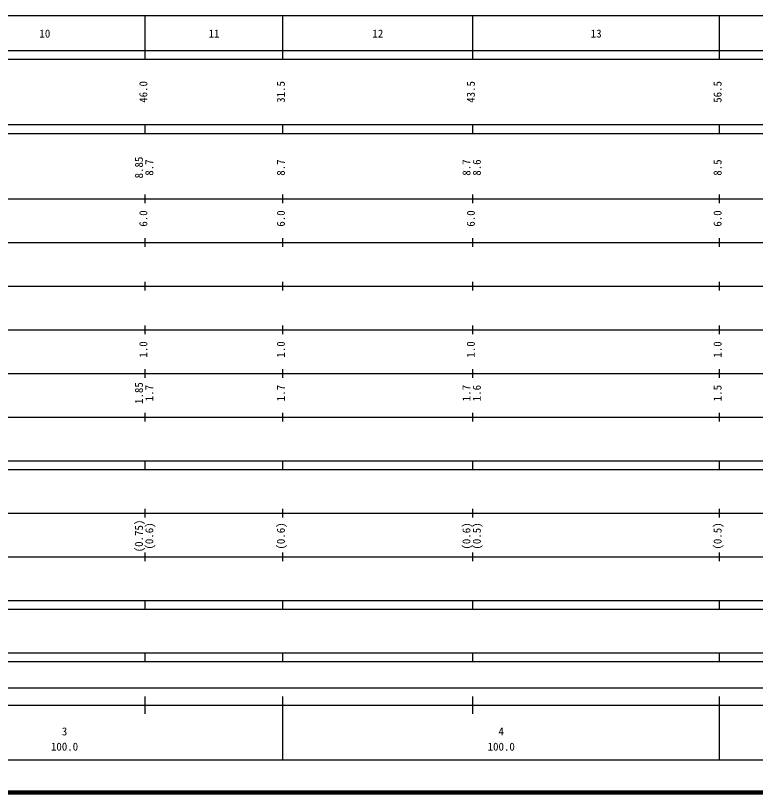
# Model space of a CAD drawing. Units: millimetres on the paper, enlarged 1000 times. Extents: x 40000 to 680000, y 20000 to 380000.
# Drawn here: x 306783 to 476218, y 20000 to 198000 of the extents above; entities that cross this region are included whole.
import ezdxf
from ezdxf.enums import TextEntityAlignment as Align

# ---------------------------------------------------------------- set-up
doc = ezdxf.new("R2010")
doc.units = ezdxf.units.MM
doc.header["$LTSCALE"] = 1000
doc.layers.add('M-TTL', color=2, linetype='Continuous', lineweight=140)
doc.layers.add('M-TTL-BAND', color=7, linetype='Continuous', lineweight=25)
doc.styles.add('ＭＳ ゴシック', font='')
doc.styles.get('ＭＳ ゴシック').set_extended_font_data('MS Gothic')

msp = doc.modelspace()

# ---------------------------------------------------------------- linework, layer by layer
at = {"layer": 'M-TTL'}
msp.add_line((40000, 20000), (680000, 20000), dxfattribs=at)
at = {"layer": 'M-TTL-BAND'}
for p, q in [((68000, 198000), (579000, 198000)), ((336500, 188000), (336500, 198000)), ((368000, 188000), (368000, 198000)), ((411500, 188000), (411500, 198000)), ((468000, 188000), (468000, 198000)), ((40000, 190000), (579000, 190000)), ((40000, 188000), (579000, 188000)), ((40000, 173000), (579000, 173000)), ((336500, 171000), (336500, 173000)), ((368000, 171000), (368000, 173000)), ((368000, 171000), (368000, 173000)), ((411500, 171000), (411500, 173000)), ((468000, 171000), (468000, 173000)), ((468000, 171000), (468000, 173000)), ((40000, 171000), (579000, 171000)), ((336500, 155000), (336500, 157000)), ((368000, 155000), (368000, 157000)), ((411500, 155000), (411500, 157000)), ((468000, 155000), (468000, 157000)), ((40000, 156000), (579000, 156000)), ((46000, 146000), (579000, 146000)), ((336500, 145000), (336500, 147000)), ((368000, 145000), (368000, 147000)), ((411500, 145000), (411500, 147000)), ((468000, 145000), (468000, 147000)), ((52000, 136000), (579000, 136000)), ((336500, 135000), (336500, 137000)), ((368000, 135000), (368000, 137000)), ((411500, 135000), (411500, 137000)), ((468000, 135000), (468000, 137000)), ((336500, 125000), (336500, 127000)), ((368000, 125000), (368000, 127000)), ((411500, 125000), (411500, 127000)), ((468000, 125000), (468000, 127000)), ((46000, 126000), (579000, 126000)), ((52000, 116000), (579000, 116000)), ((336500, 115000), (336500, 117000)), ((368000, 115000), (368000, 117000)), ((411500, 115000), (411500, 117000)), ((468000, 115000), (468000, 117000)), ((336500, 105000), (336500, 107000)), ((368000, 105000), (368000, 107000)), ((411500, 105000), (411500, 107000)), ((468000, 105000), (468000, 107000)), ((46000, 106000), (579000, 106000)), ((40000, 96000), (579000, 96000)), ((336500, 94000), (336500, 96000)), ((368000, 94000), (368000, 96000)), ((411500, 94000), (411500, 96000)), ((468000, 94000), (468000, 96000)), ((40000, 94000), (579000, 94000)), ((49000, 84000), (579000, 84000)), ((336500, 83000), (336500, 85000)), ((368000, 83000), (368000, 85000)), ((411500, 83000), (411500, 85000)), ((468000, 83000), (468000, 85000)), ((336500, 73000), (336500, 75000)), ((368000, 73000), (368000, 75000)), ((411500, 73000), (411500, 75000)), ((468000, 73000), (468000, 75000)), ((40000, 74000), (579000, 74000)), ((40000, 64000), (579000, 64000)), ((336500, 62000), (336500, 64000)), ((368000, 62000), (368000, 64000)), ((411500, 62000), (411500, 64000)), ((468000, 62000), (468000, 64000)), ((40000, 62000), (579000, 62000)), ((40000, 52000), (579000, 52000)), ((336500, 50000), (336500, 52000)), ((368000, 50000), (368000, 52000)), ((411500, 50000), (411500, 52000)), ((468000, 50000), (468000, 52000)), ((40000, 50000), (579000, 50000)), ((71000, 44000), (543500, 44000)), ((336500, 38000), (336500, 42000)), ((368000, 27500), (368000, 42000)), ((411500, 38000), (411500, 42000)), ((468000, 27500), (468000, 42000)), ((40000, 40000), (579000, 40000)), ((68000, 27500), (579000, 27500))]:
    msp.add_line(p, q, dxfattribs=at)

# ---------------------------------------------------------------- texts
at = {"layer": 'M-TTL-BAND', "style": 'ＭＳ ゴシック'}
for s, p in [('10', (313500, 192405)), ('11', (352250, 192405)), ('12', (389750, 192405)), ('13', (439750, 192405)), ('3', (318000, 32523)), ('4', (418000, 32523)), ('100.0', (318000, 29033)), ('100.0', (418000, 29033))]:
    msp.add_text(s, height=1833, dxfattribs=at).set_placement(p, align=Align.BOTTOM_CENTER)
for s, p in [('46.0', (337500, 180500)), ('31.5', (369000, 180500)), ('43.5', (412500, 180500)), ('56.5', (469000, 180500)), ('8.85', (336500, 163174)), ('8.7', (338870, 163174)), ('8.7', (369000, 163174)), ('8.7', (411500, 163174)), ('8.6', (413870, 163174)), ('8.5', (469000, 163174)), ('6.0', (337500, 151500)), ('6.0', (369000, 151500)), ('6.0', (412500, 151500)), ('6.0', (469000, 151500)), ('1.0', (337500, 121500)), ('1.0', (369000, 121500)), ('1.0', (412500, 121500)), ('1.0', (469000, 121500)), ('1.85', (336500, 111500)), ('1.7', (338870, 111500)), ('1.7', (369000, 111500)), ('1.7', (411500, 111500)), ('1.6', (413870, 111500)), ('1.5', (469000, 111500)), ('(0.75)', (336500, 78764)), ('(0.6)', (338870, 78764)), ('(0.6)', (369000, 78764)), ('(0.6)', (411500, 78764)), ('(0.5)', (413870, 78764)), ('(0.5)', (469000, 78764))]:
    msp.add_text(s, height=1833, rotation=90, dxfattribs=at).set_placement(p, align=Align.BOTTOM_CENTER)

doc.saveas('drawing.dxf')
